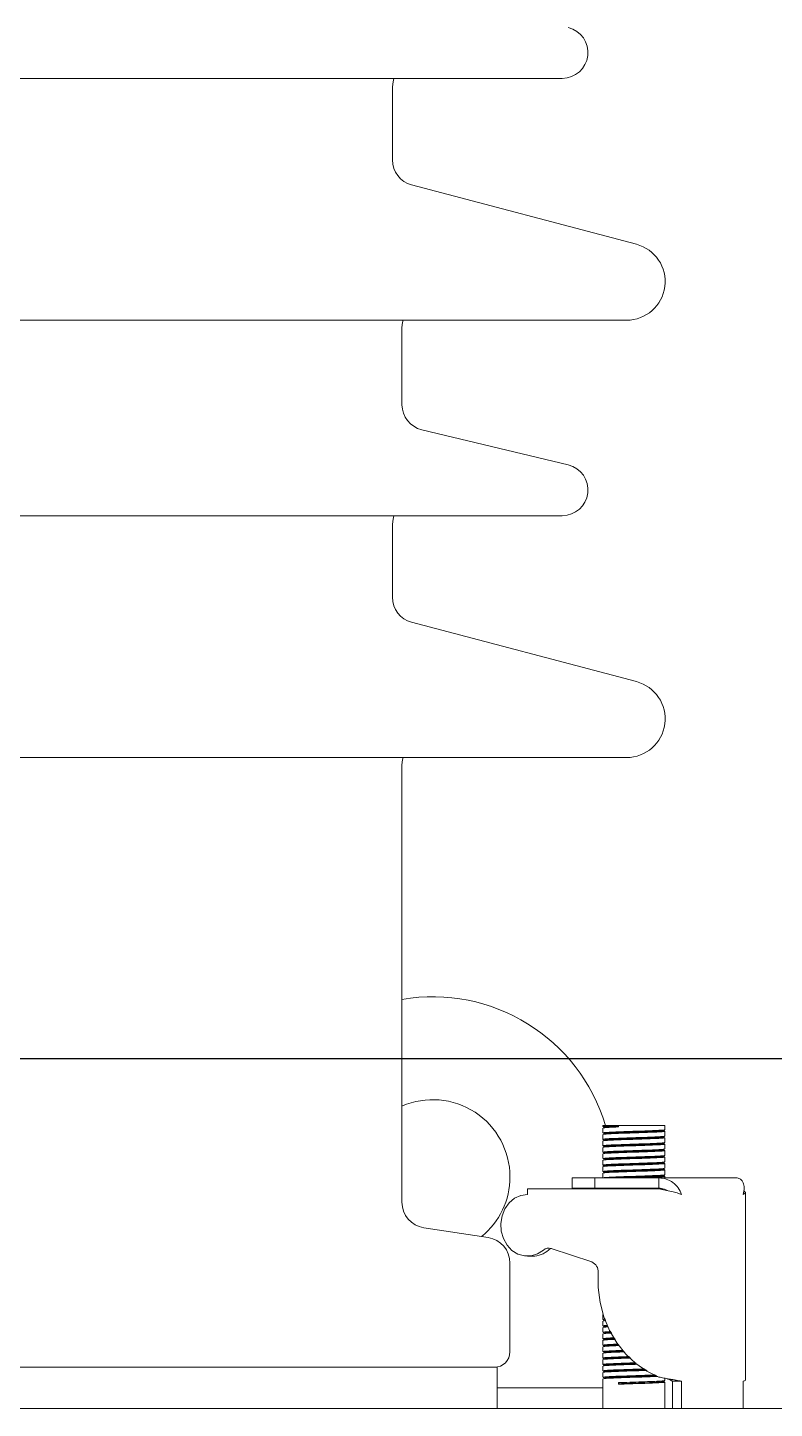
# Model space of a CAD drawing. Header units: millimetres. Extents: x 30710 to 48779, y -19256 to -8564.
# Drawn here: x 37071.4 to 37216.6, y -10654.2 to -10385.8 of the extents above; entities that cross this region are included whole.
import ezdxf

# ---------------------------------------------------------------- set-up
doc = ezdxf.new("R2010")
doc.units = ezdxf.units.MM
doc.header["$LTSCALE"] = 10
doc.layers.get('Defpoints').update_dxf_attribs({"lineweight": 25})
doc.layers.add('粗实线', color=4, linetype='Continuous', lineweight=18)

msp = doc.modelspace()

# ---------------------------------------------------------------- linework, layer by layer
at = {"layer": 'Defpoints'}
msp.add_line((30710.22, -10586.157), (45830.22, -10586.157), dxfattribs=at)
at = {"layer": '粗实线'}
for p, q in [((36965.052, -10395.658), (37175.387, -10395.658)), ((37142.387, -10411.52), (37142.387, -10397.316)), ((37189.804, -10427.908), (37146.109, -10416.354)), ((36952.552, -10442.658), (37187.887, -10442.658)), ((37144.229, -10459.09), (37144.229, -10444.09)), ((37176.555, -10470.797), (37148.061, -10463.952)), ((36965.052, -10480.658), (37175.387, -10480.658)), ((37142.387, -10496.52), (37142.387, -10482.316)), ((37189.804, -10512.908), (37146.109, -10501.354)), ((36952.552, -10527.658), (37187.887, -10527.658)), ((37144.22, -10614.099), (37144.229, -10529.09)), ((37183.298, -10599.159), (37183.298, -10599.367)), ((37183.298, -10599.159), (37186.298, -10599.159)), ((37183.298, -10599.676), (37183.298, -10600.617)), ((37186.298, -10599.159), (37186.298, -10599.467)), ((37186.298, -10599.159), (37195.298, -10599.159)), ((37195.298, -10599.992), (37195.298, -10599.159)), ((37183.298, -10600.926), (37183.298, -10601.867)), ((37183.298, -10602.176), (37183.298, -10603.117)), ((37195.298, -10601.242), (37195.298, -10600.301)), ((37195.298, -10602.492), (37195.298, -10601.551)), ((37195.298, -10603.742), (37195.298, -10602.801)), ((37183.298, -10603.426), (37183.298, -10604.367)), ((37183.298, -10604.676), (37183.298, -10605.617)), ((37195.298, -10604.992), (37195.298, -10604.051)), ((37195.298, -10606.242), (37195.298, -10605.301)), ((37183.298, -10605.926), (37183.298, -10606.867)), ((37183.298, -10607.176), (37183.298, -10608.117)), ((37195.298, -10607.492), (37195.298, -10606.551)), ((37195.298, -10608.742), (37195.298, -10607.801)), ((37177.298, -10609.371), (37177.298, -10611.371)), ((37181.698, -10609.371), (37177.298, -10609.371)), ((37181.698, -10609.371), (37181.698, -10611.371)), ((37194.192, -10609.371), (37181.698, -10609.371)), ((37183.298, -10608.426), (37183.298, -10609.367)), ((37194.192, -10609.371), (37209.392, -10609.371)), ((37194.192, -10609.371), (37194.192, -10611.371)), ((37195.298, -10609.371), (37195.298, -10609.051)), ((37168.622, -10611.471), (37168.622, -10612.571)), ((37194.192, -10611.471), (37168.622, -10611.471)), ((37181.698, -10611.371), (37177.298, -10611.371)), ((37194.192, -10611.371), (37181.698, -10611.371)), ((37183.298, -10611.371), (37183.298, -10611.471)), ((37194.868, -10611.471), (37194.192, -10611.471)), ((37210.992, -10648.661), (37210.992, -10612.204)), ((37160.98, -10620.968), (37148.459, -10619.042)), ((37173.247, -10623.063), (37181.104, -10625.696)), ((37165.22, -10643.159), (37165.22, -10625.91)), ((37168.622, -10624.571), (37169.622, -10624.571)), ((37183.298, -10635.926), (37183.298, -10636.867)), ((37183.298, -10637.176), (37183.298, -10638.117)), ((37183.424, -10635.913), (37183.4, -10635.926)), ((37183.298, -10638.426), (37183.298, -10639.367)), ((37183.298, -10639.676), (37183.298, -10640.617)), ((37183.298, -10640.926), (37183.298, -10641.867)), ((37183.298, -10642.176), (37183.298, -10643.117)), ((37183.298, -10643.426), (37183.298, -10644.367)), ((37183.298, -10644.676), (37183.298, -10645.617)), ((37162.72, -10646.159), (36977.72, -10646.159)), ((37162.72, -10654.159), (37162.72, -10646.159)), ((37183.298, -10645.926), (37183.298, -10646.867)), ((37183.298, -10647.176), (37183.298, -10648.117)), ((37183.298, -10648.426), (37183.298, -10654.159)), ((37195.298, -10648.742), (37195.298, -10648.295)), ((37162.72, -10650.159), (37183.298, -10650.159)), ((37186.298, -10649.159), (37186.394, -10649.269)), ((37186.298, -10649.467), (37186.298, -10649.159)), ((37186.394, -10649.357), (37186.298, -10649.467)), ((37186.394, -10649.269), (37186.394, -10649.357)), ((37195.298, -10654.159), (37195.298, -10649.051)), ((37198.563, -10648.88), (37196.831, -10648.88)), ((37196.831, -10654.159), (37196.831, -10648.88)), ((37198.563, -10654.159), (37198.563, -10648.88)), ((37210.563, -10654.159), (37210.563, -10648.88)), ((35465.22, -10654.159), (37475.22, -10654.159))]:
    msp.add_line(p, q, dxfattribs=at)
for points in [[(37142.387, -10397.316), (37142.483, -10396.34), (37142.67, -10395.658)], [(37144.229, -10444.09), (37144.325, -10443.115), (37144.438, -10442.658)], [(37142.387, -10482.316), (37142.483, -10481.34), (37142.67, -10480.658)], [(37144.229, -10529.09), (37144.325, -10528.114), (37144.438, -10527.658)], [(37168.622, -10612.571), (37167.326, -10612.761), (37166.112, -10613.318), (37165.056, -10614.207), (37164.226, -10615.373), (37163.674, -10616.741), (37163.435, -10618.224), (37163.524, -10619.73), (37163.936, -10621.162), (37164.644, -10622.43), (37165.603, -10623.454), (37166.754, -10624.17), (37168.023, -10624.531), (37169.33, -10624.515), (37170.592, -10624.123), (37171.729, -10623.381)], [(37182.349, -10627.749), (37182.366, -10630.676), (37182.752, -10633.567), (37183.5, -10636.363), (37184.593, -10639.003), (37186.008, -10641.431), (37187.714, -10643.594), (37189.676, -10645.447), (37191.851, -10646.949), (37194.192, -10648.068)]]:
    msp.add_lwpolyline(points, dxfattribs=at)
for centre, radius, start, end in [((37175.387, -10390.658), 5, 270, 76.49205), ((37147.387, -10411.52), 5, 180, 255.18856), ((37187.887, -10435.158), 7.5, 270, 75.18856), ((37149.229, -10459.09), 5, 180, 256.49205), ((37175.387, -10475.658), 5, 270, 76.49205), ((37147.387, -10496.52), 5, 180, 255.18856), ((37187.887, -10520.158), 7.5, 270, 75.18856), ((37150.22, -10609.159), 35, 16.60155, 99.86381), ((37150.22, -10609.159), 15, 0, 113.56975), ((37150.22, -10609.159), 15, 309.25993, 0), ((37149.22, -10614.1), 5, 179.99382, 261.25384), ((37160.22, -10625.91), 5, 0, 81.25384), ((37169.589, -10619.836), 4.735, 270.39909, 311.53299), ((37172.763, -10624.537), 1.552, 71.82487, 131.80212), ((37173.81, -10624.622), 1.646, 109.34115, 131.04778), ((37180.359, -10627.552), 2, 354.32949, 68.13773), ((37162.22, -10643.159), 3, 270, 0)]:
    msp.add_arc(centre, radius, start, end, dxfattribs=at)
for points, knots in [([(37183.308, -10599.378), (37183.34, -10599.397), (37183.404, -10599.433), (37183.468, -10599.47), (37183.5, -10599.489)], [0, 0, 0, 0, 0.1104904, 0.22097607, 0.22097607, 0.22097607, 0.22097607]), ([(37186.298, -10599.159), (37185.67, -10599.185), (37184.414, -10599.237), (37183.401, -10599.306), (37183.401, -10599.35), (37183.4, -10599.367)], [0, 0, 0, 0, 1.0955332, 2.1910664, 2.9224693, 2.9224693, 2.9224693, 2.9224693]), ([(37186.298, -10599.467), (37185.67, -10599.493), (37184.414, -10599.545), (37183.401, -10599.615), (37183.401, -10599.658), (37183.4, -10599.676)], [0, 0, 0, 0, 1.0955332, 2.1910664, 2.9224693, 2.9224693, 2.9224693, 2.9224693]), ([(37195.196, -10599.992), (37195.224, -10600.001), (37195.337, -10600.035), (37194.589, -10600.096), (37193.057, -10600.174), (37190.888, -10600.252), (37188.497, -10600.33), (37186.214, -10600.409), (37184.436, -10600.487), (37183.398, -10600.556), (37183.4, -10600.6), (37183.4, -10600.617)], [0, 0, 0, 0, 0.4961196, 1.9887594, 3.4813992, 4.9740389, 6.4666787, 7.9593185, 9.4519583, 10.944598, 11.9411182, 11.9411182, 11.9411182, 11.9411182]), ([(37186.394, -10599.269), (37185.785, -10599.295), (37184.569, -10599.347), (37183.589, -10599.416), (37183.588, -10599.46), (37183.588, -10599.477)], [0, 0, 0, 0, 1.0611643, 2.1223287, 2.8307532, 2.8307532, 2.8307532, 2.8307532]), ([(37186.394, -10599.357), (37185.785, -10599.383), (37184.569, -10599.435), (37183.589, -10599.505), (37183.588, -10599.548), (37183.588, -10599.565)], [0, 0, 0, 0, 1.0615998, 2.1231996, 2.8304927, 2.8304927, 2.8304927, 2.8304927]), ([(37195.008, -10600.102), (37195.035, -10600.111), (37195.145, -10600.146), (37194.421, -10600.206), (37192.937, -10600.284), (37190.837, -10600.363), (37188.522, -10600.441), (37186.312, -10600.519), (37184.591, -10600.597), (37183.586, -10600.666), (37183.587, -10600.71), (37183.588, -10600.727)], [0, 0, 0, 0, 0.478611, 1.9242659, 3.3699207, 4.8155755, 6.2612303, 7.7068851, 9.1525399, 10.5981948, 11.5633019, 11.5633019, 11.5633019, 11.5633019]), ([(37195.008, -10600.19), (37195.035, -10600.199), (37195.145, -10600.234), (37194.421, -10600.294), (37192.937, -10600.373), (37190.837, -10600.451), (37188.522, -10600.529), (37186.312, -10600.607), (37184.591, -10600.685), (37183.586, -10600.755), (37183.587, -10600.798), (37183.588, -10600.815)], [0, 0, 0, 0, 0.4805465, 1.9261981, 3.3718497, 4.8175012, 6.2631528, 7.7088044, 9.1544559, 10.6001075, 11.5632759, 11.5632759, 11.5632759, 11.5632759]), ([(37195.096, -10600.114), (37195.128, -10600.095), (37195.192, -10600.058), (37195.256, -10600.022), (37195.288, -10600.003)], [0, 0, 0, 0, 0.11048568, 0.22097607, 0.22097607, 0.22097607, 0.22097607]), ([(37195.288, -10600.288), (37195.256, -10600.27), (37195.192, -10600.233), (37195.129, -10600.196), (37195.097, -10600.178)], [0, 0, 0, 0, 0.1104787, 0.22095284, 0.22095284, 0.22095284, 0.22095284]), ([(37183.308, -10600.628), (37183.34, -10600.647), (37183.404, -10600.683), (37183.468, -10600.72), (37183.5, -10600.739)], [0, 0, 0, 0, 0.1104904, 0.22097607, 0.22097607, 0.22097607, 0.22097607]), ([(37183.308, -10601.878), (37183.34, -10601.897), (37183.404, -10601.933), (37183.468, -10601.97), (37183.5, -10601.989)], [0, 0, 0, 0, 0.1104904, 0.22097607, 0.22097607, 0.22097607, 0.22097607]), ([(37195.196, -10600.301), (37195.224, -10600.309), (37195.337, -10600.344), (37194.589, -10600.405), (37193.057, -10600.483), (37190.888, -10600.561), (37188.497, -10600.639), (37186.214, -10600.717), (37184.436, -10600.795), (37183.398, -10600.865), (37183.4, -10600.908), (37183.4, -10600.926)], [0, 0, 0, 0, 0.4961196, 1.9887594, 3.4813992, 4.9740389, 6.4666787, 7.9593185, 9.4519583, 10.944598, 11.9411182, 11.9411182, 11.9411182, 11.9411182]), ([(37195.196, -10601.242), (37195.224, -10601.251), (37195.337, -10601.285), (37194.589, -10601.346), (37193.057, -10601.424), (37190.888, -10601.502), (37188.497, -10601.58), (37186.214, -10601.659), (37184.436, -10601.737), (37183.398, -10601.806), (37183.4, -10601.85), (37183.4, -10601.867)], [0, 0, 0, 0, 0.4961196, 1.9887594, 3.4813992, 4.9740389, 6.4666787, 7.9593185, 9.4519583, 10.944598, 11.9411182, 11.9411182, 11.9411182, 11.9411182]), ([(37195.196, -10601.551), (37195.224, -10601.559), (37195.337, -10601.594), (37194.589, -10601.655), (37193.057, -10601.733), (37190.888, -10601.811), (37188.497, -10601.889), (37186.214, -10601.967), (37184.436, -10602.045), (37183.398, -10602.115), (37183.4, -10602.158), (37183.4, -10602.176)], [0, 0, 0, 0, 0.4961196, 1.9887594, 3.4813992, 4.9740389, 6.4666787, 7.9593185, 9.4519583, 10.944598, 11.9411182, 11.9411182, 11.9411182, 11.9411182]), ([(37195.196, -10602.492), (37195.224, -10602.501), (37195.337, -10602.535), (37194.589, -10602.596), (37193.057, -10602.674), (37190.888, -10602.752), (37188.497, -10602.83), (37186.214, -10602.909), (37184.436, -10602.987), (37183.398, -10603.056), (37183.4, -10603.1), (37183.4, -10603.117)], [0, 0, 0, 0, 0.4961196, 1.9887594, 3.4813992, 4.9740389, 6.4666787, 7.9593185, 9.4519583, 10.944598, 11.9411182, 11.9411182, 11.9411182, 11.9411182]), ([(37195.196, -10602.801), (37195.224, -10602.809), (37195.337, -10602.844), (37194.589, -10602.905), (37193.057, -10602.983), (37190.888, -10603.061), (37188.497, -10603.139), (37186.214, -10603.217), (37184.436, -10603.295), (37183.398, -10603.365), (37183.4, -10603.408), (37183.4, -10603.426)], [0, 0, 0, 0, 0.4961196, 1.9887594, 3.4813992, 4.9740389, 6.4666787, 7.9593185, 9.4519583, 10.944598, 11.9411182, 11.9411182, 11.9411182, 11.9411182]), ([(37195.008, -10601.352), (37195.035, -10601.361), (37195.145, -10601.396), (37194.421, -10601.456), (37192.937, -10601.534), (37190.837, -10601.613), (37188.522, -10601.691), (37186.312, -10601.769), (37184.591, -10601.847), (37183.586, -10601.916), (37183.587, -10601.96), (37183.588, -10601.977)], [0, 0, 0, 0, 0.478611, 1.9242659, 3.3699207, 4.8155755, 6.2612303, 7.7068851, 9.1525399, 10.5981948, 11.5633019, 11.5633019, 11.5633019, 11.5633019]), ([(37195.008, -10601.44), (37195.035, -10601.449), (37195.145, -10601.484), (37194.421, -10601.544), (37192.937, -10601.623), (37190.837, -10601.701), (37188.522, -10601.779), (37186.312, -10601.857), (37184.591, -10601.935), (37183.586, -10602.005), (37183.587, -10602.048), (37183.588, -10602.065)], [0, 0, 0, 0, 0.4805465, 1.9261981, 3.3718497, 4.8175012, 6.2631528, 7.7088044, 9.1544559, 10.6001075, 11.5632759, 11.5632759, 11.5632759, 11.5632759]), ([(37195.008, -10602.602), (37195.035, -10602.611), (37195.145, -10602.646), (37194.421, -10602.706), (37192.937, -10602.784), (37190.837, -10602.863), (37188.522, -10602.941), (37186.312, -10603.019), (37184.591, -10603.097), (37183.586, -10603.166), (37183.587, -10603.21), (37183.588, -10603.227)], [0, 0, 0, 0, 0.478611, 1.9242659, 3.3699207, 4.8155755, 6.2612303, 7.7068851, 9.1525399, 10.5981948, 11.5633019, 11.5633019, 11.5633019, 11.5633019]), ([(37195.008, -10602.69), (37195.035, -10602.699), (37195.145, -10602.734), (37194.421, -10602.794), (37192.937, -10602.873), (37190.837, -10602.951), (37188.522, -10603.029), (37186.312, -10603.107), (37184.591, -10603.185), (37183.586, -10603.255), (37183.587, -10603.298), (37183.588, -10603.315)], [0, 0, 0, 0, 0.4805465, 1.9261981, 3.3718497, 4.8175012, 6.2631528, 7.7088044, 9.1544559, 10.6001075, 11.5632759, 11.5632759, 11.5632759, 11.5632759]), ([(37195.096, -10601.364), (37195.128, -10601.345), (37195.192, -10601.308), (37195.256, -10601.272), (37195.288, -10601.253)], [0, 0, 0, 0, 0.11048568, 0.22097607, 0.22097607, 0.22097607, 0.22097607]), ([(37195.096, -10602.614), (37195.128, -10602.595), (37195.192, -10602.558), (37195.256, -10602.522), (37195.288, -10602.503)], [0, 0, 0, 0, 0.11048568, 0.22097607, 0.22097607, 0.22097607, 0.22097607]), ([(37195.288, -10601.538), (37195.256, -10601.52), (37195.192, -10601.483), (37195.129, -10601.446), (37195.097, -10601.428)], [0, 0, 0, 0, 0.1104787, 0.22095284, 0.22095284, 0.22095284, 0.22095284]), ([(37195.288, -10602.788), (37195.256, -10602.77), (37195.192, -10602.733), (37195.129, -10602.696), (37195.097, -10602.678)], [0, 0, 0, 0, 0.1104787, 0.22095284, 0.22095284, 0.22095284, 0.22095284]), ([(37183.308, -10603.128), (37183.34, -10603.147), (37183.404, -10603.183), (37183.468, -10603.22), (37183.5, -10603.239)], [0, 0, 0, 0, 0.1104904, 0.22097607, 0.22097607, 0.22097607, 0.22097607]), ([(37183.308, -10604.378), (37183.34, -10604.397), (37183.404, -10604.433), (37183.468, -10604.47), (37183.5, -10604.489)], [0, 0, 0, 0, 0.1104904, 0.22097607, 0.22097607, 0.22097607, 0.22097607]), ([(37183.308, -10605.628), (37183.34, -10605.647), (37183.404, -10605.683), (37183.468, -10605.72), (37183.5, -10605.739)], [0, 0, 0, 0, 0.1104904, 0.22097607, 0.22097607, 0.22097607, 0.22097607]), ([(37195.196, -10603.742), (37195.224, -10603.751), (37195.337, -10603.785), (37194.589, -10603.846), (37193.057, -10603.924), (37190.888, -10604.002), (37188.497, -10604.08), (37186.214, -10604.159), (37184.436, -10604.237), (37183.398, -10604.306), (37183.4, -10604.35), (37183.4, -10604.367)], [0, 0, 0, 0, 0.4961196, 1.9887594, 3.4813992, 4.9740389, 6.4666787, 7.9593185, 9.4519583, 10.944598, 11.9411182, 11.9411182, 11.9411182, 11.9411182]), ([(37195.196, -10604.051), (37195.224, -10604.059), (37195.337, -10604.094), (37194.589, -10604.155), (37193.057, -10604.233), (37190.888, -10604.311), (37188.497, -10604.389), (37186.214, -10604.467), (37184.436, -10604.545), (37183.398, -10604.615), (37183.4, -10604.658), (37183.4, -10604.676)], [0, 0, 0, 0, 0.4961196, 1.9887594, 3.4813992, 4.9740389, 6.4666787, 7.9593185, 9.4519583, 10.944598, 11.9411182, 11.9411182, 11.9411182, 11.9411182]), ([(37195.196, -10604.992), (37195.224, -10605.001), (37195.337, -10605.035), (37194.589, -10605.096), (37193.057, -10605.174), (37190.888, -10605.252), (37188.497, -10605.33), (37186.214, -10605.409), (37184.436, -10605.487), (37183.398, -10605.556), (37183.4, -10605.6), (37183.4, -10605.617)], [0, 0, 0, 0, 0.4961196, 1.9887594, 3.4813992, 4.9740389, 6.4666787, 7.9593185, 9.4519583, 10.944598, 11.9411182, 11.9411182, 11.9411182, 11.9411182]), ([(37195.196, -10605.301), (37195.224, -10605.309), (37195.337, -10605.344), (37194.589, -10605.405), (37193.057, -10605.483), (37190.888, -10605.561), (37188.497, -10605.639), (37186.214, -10605.717), (37184.436, -10605.795), (37183.398, -10605.865), (37183.4, -10605.908), (37183.4, -10605.926)], [0, 0, 0, 0, 0.4961196, 1.9887594, 3.4813992, 4.9740389, 6.4666787, 7.9593185, 9.4519583, 10.944598, 11.9411182, 11.9411182, 11.9411182, 11.9411182]), ([(37195.008, -10603.852), (37195.035, -10603.861), (37195.145, -10603.896), (37194.421, -10603.956), (37192.937, -10604.034), (37190.837, -10604.113), (37188.522, -10604.191), (37186.312, -10604.269), (37184.591, -10604.347), (37183.586, -10604.416), (37183.587, -10604.46), (37183.588, -10604.477)], [0, 0, 0, 0, 0.478611, 1.9242659, 3.3699207, 4.8155755, 6.2612303, 7.7068851, 9.1525399, 10.5981948, 11.5633019, 11.5633019, 11.5633019, 11.5633019]), ([(37195.008, -10603.94), (37195.035, -10603.949), (37195.145, -10603.984), (37194.421, -10604.044), (37192.937, -10604.123), (37190.837, -10604.201), (37188.522, -10604.279), (37186.312, -10604.357), (37184.591, -10604.435), (37183.586, -10604.505), (37183.587, -10604.548), (37183.588, -10604.565)], [0, 0, 0, 0, 0.4805465, 1.9261981, 3.3718497, 4.8175012, 6.2631528, 7.7088044, 9.1544559, 10.6001075, 11.5632759, 11.5632759, 11.5632759, 11.5632759]), ([(37195.008, -10605.102), (37195.035, -10605.111), (37195.145, -10605.146), (37194.421, -10605.206), (37192.937, -10605.284), (37190.837, -10605.363), (37188.522, -10605.441), (37186.312, -10605.519), (37184.591, -10605.597), (37183.586, -10605.666), (37183.587, -10605.71), (37183.588, -10605.727)], [0, 0, 0, 0, 0.478611, 1.9242659, 3.3699207, 4.8155755, 6.2612303, 7.7068851, 9.1525399, 10.5981948, 11.5633019, 11.5633019, 11.5633019, 11.5633019]), ([(37195.008, -10605.19), (37195.035, -10605.199), (37195.145, -10605.234), (37194.421, -10605.294), (37192.937, -10605.373), (37190.837, -10605.451), (37188.522, -10605.529), (37186.312, -10605.607), (37184.591, -10605.685), (37183.586, -10605.755), (37183.587, -10605.798), (37183.588, -10605.815)], [0, 0, 0, 0, 0.4805465, 1.9261981, 3.3718497, 4.8175012, 6.2631528, 7.7088044, 9.1544559, 10.6001075, 11.5632759, 11.5632759, 11.5632759, 11.5632759]), ([(37195.096, -10603.864), (37195.128, -10603.845), (37195.192, -10603.808), (37195.256, -10603.772), (37195.288, -10603.753)], [0, 0, 0, 0, 0.11048568, 0.22097607, 0.22097607, 0.22097607, 0.22097607]), ([(37195.096, -10605.114), (37195.128, -10605.095), (37195.192, -10605.058), (37195.256, -10605.022), (37195.288, -10605.003)], [0, 0, 0, 0, 0.11048568, 0.22097607, 0.22097607, 0.22097607, 0.22097607]), ([(37195.288, -10604.038), (37195.256, -10604.02), (37195.192, -10603.983), (37195.129, -10603.946), (37195.097, -10603.928)], [0, 0, 0, 0, 0.1104787, 0.22095284, 0.22095284, 0.22095284, 0.22095284]), ([(37195.288, -10605.288), (37195.256, -10605.27), (37195.192, -10605.233), (37195.129, -10605.196), (37195.097, -10605.178)], [0, 0, 0, 0, 0.1104787, 0.22095284, 0.22095284, 0.22095284, 0.22095284]), ([(37183.308, -10606.878), (37183.34, -10606.897), (37183.404, -10606.933), (37183.468, -10606.97), (37183.5, -10606.989)], [0, 0, 0, 0, 0.1104904, 0.22097607, 0.22097607, 0.22097607, 0.22097607]), ([(37183.308, -10608.128), (37183.34, -10608.147), (37183.404, -10608.183), (37183.468, -10608.22), (37183.5, -10608.239)], [0, 0, 0, 0, 0.1104904, 0.22097607, 0.22097607, 0.22097607, 0.22097607]), ([(37195.196, -10606.242), (37195.224, -10606.251), (37195.337, -10606.285), (37194.589, -10606.346), (37193.057, -10606.424), (37190.888, -10606.502), (37188.497, -10606.58), (37186.214, -10606.659), (37184.436, -10606.737), (37183.398, -10606.806), (37183.4, -10606.85), (37183.4, -10606.867)], [0, 0, 0, 0, 0.4961196, 1.9887594, 3.4813992, 4.9740389, 6.4666787, 7.9593185, 9.4519583, 10.944598, 11.9411182, 11.9411182, 11.9411182, 11.9411182]), ([(37195.196, -10606.551), (37195.224, -10606.559), (37195.337, -10606.594), (37194.589, -10606.655), (37193.057, -10606.733), (37190.888, -10606.811), (37188.497, -10606.889), (37186.214, -10606.967), (37184.436, -10607.045), (37183.398, -10607.115), (37183.4, -10607.158), (37183.4, -10607.176)], [0, 0, 0, 0, 0.4961196, 1.9887594, 3.4813992, 4.9740389, 6.4666787, 7.9593185, 9.4519583, 10.944598, 11.9411182, 11.9411182, 11.9411182, 11.9411182]), ([(37195.196, -10607.492), (37195.224, -10607.501), (37195.337, -10607.535), (37194.589, -10607.596), (37193.057, -10607.674), (37190.888, -10607.752), (37188.497, -10607.83), (37186.214, -10607.909), (37184.436, -10607.987), (37183.398, -10608.056), (37183.4, -10608.1), (37183.4, -10608.117)], [0, 0, 0, 0, 0.4961196, 1.9887594, 3.4813992, 4.9740389, 6.4666787, 7.9593185, 9.4519583, 10.944598, 11.9411182, 11.9411182, 11.9411182, 11.9411182]), ([(37195.196, -10607.801), (37195.224, -10607.809), (37195.337, -10607.844), (37194.589, -10607.905), (37193.057, -10607.983), (37190.888, -10608.061), (37188.497, -10608.139), (37186.214, -10608.217), (37184.436, -10608.295), (37183.398, -10608.365), (37183.4, -10608.408), (37183.4, -10608.426)], [0, 0, 0, 0, 0.4961196, 1.9887594, 3.4813992, 4.9740389, 6.4666787, 7.9593185, 9.4519583, 10.944598, 11.9411182, 11.9411182, 11.9411182, 11.9411182]), ([(37195.008, -10606.352), (37195.035, -10606.361), (37195.145, -10606.396), (37194.421, -10606.456), (37192.937, -10606.534), (37190.837, -10606.613), (37188.522, -10606.691), (37186.312, -10606.769), (37184.591, -10606.847), (37183.586, -10606.916), (37183.587, -10606.96), (37183.588, -10606.977)], [0, 0, 0, 0, 0.478611, 1.9242659, 3.3699207, 4.8155755, 6.2612303, 7.7068851, 9.1525399, 10.5981948, 11.5633019, 11.5633019, 11.5633019, 11.5633019]), ([(37195.008, -10606.44), (37195.035, -10606.449), (37195.145, -10606.484), (37194.421, -10606.544), (37192.937, -10606.623), (37190.837, -10606.701), (37188.522, -10606.779), (37186.312, -10606.857), (37184.591, -10606.935), (37183.586, -10607.005), (37183.587, -10607.048), (37183.588, -10607.065)], [0, 0, 0, 0, 0.4805465, 1.9261981, 3.3718497, 4.8175012, 6.2631528, 7.7088044, 9.1544559, 10.6001075, 11.5632759, 11.5632759, 11.5632759, 11.5632759]), ([(37195.008, -10607.602), (37195.035, -10607.611), (37195.145, -10607.646), (37194.421, -10607.706), (37192.937, -10607.784), (37190.837, -10607.863), (37188.522, -10607.941), (37186.312, -10608.019), (37184.591, -10608.097), (37183.586, -10608.166), (37183.587, -10608.21), (37183.588, -10608.227)], [0, 0, 0, 0, 0.478611, 1.9242659, 3.3699207, 4.8155755, 6.2612303, 7.7068851, 9.1525399, 10.5981948, 11.5633019, 11.5633019, 11.5633019, 11.5633019]), ([(37195.008, -10607.69), (37195.035, -10607.699), (37195.145, -10607.734), (37194.421, -10607.794), (37192.937, -10607.873), (37190.837, -10607.951), (37188.522, -10608.029), (37186.312, -10608.107), (37184.591, -10608.185), (37183.586, -10608.255), (37183.587, -10608.298), (37183.588, -10608.315)], [0, 0, 0, 0, 0.4805465, 1.9261981, 3.3718497, 4.8175012, 6.2631528, 7.7088044, 9.1544559, 10.6001075, 11.5632759, 11.5632759, 11.5632759, 11.5632759]), ([(37195.096, -10606.364), (37195.128, -10606.345), (37195.192, -10606.308), (37195.256, -10606.272), (37195.288, -10606.253)], [0, 0, 0, 0, 0.11048568, 0.22097607, 0.22097607, 0.22097607, 0.22097607]), ([(37195.096, -10607.614), (37195.128, -10607.595), (37195.192, -10607.558), (37195.256, -10607.522), (37195.288, -10607.503)], [0, 0, 0, 0, 0.11048568, 0.22097607, 0.22097607, 0.22097607, 0.22097607]), ([(37195.288, -10606.538), (37195.256, -10606.52), (37195.192, -10606.483), (37195.129, -10606.446), (37195.097, -10606.428)], [0, 0, 0, 0, 0.1104787, 0.22095284, 0.22095284, 0.22095284, 0.22095284]), ([(37195.288, -10607.788), (37195.256, -10607.77), (37195.192, -10607.733), (37195.129, -10607.696), (37195.097, -10607.678)], [0, 0, 0, 0, 0.1104787, 0.22095284, 0.22095284, 0.22095284, 0.22095284]), ([(37195.196, -10608.742), (37195.224, -10608.751), (37195.337, -10608.785), (37194.589, -10608.846), (37193.057, -10608.924), (37190.888, -10609.002), (37188.497, -10609.08), (37186.214, -10609.159), (37184.436, -10609.237), (37183.398, -10609.306), (37183.4, -10609.35), (37183.4, -10609.367)], [0, 0, 0, 0, 0.4961196, 1.9887594, 3.4813992, 4.9740389, 6.4666787, 7.9593185, 9.4519583, 10.944598, 11.9411182, 11.9411182, 11.9411182, 11.9411182]), ([(37195.008, -10608.852), (37195.035, -10608.861), (37195.144, -10608.896), (37194.421, -10608.956), (37192.936, -10609.034), (37190.84, -10609.113), (37188.511, -10609.191), (37186.353, -10609.269), (37184.879, -10609.329), (37184.476, -10609.363), (37184.381, -10609.371)], [0, 0, 0, 0, 0.5359496, 2.154797, 3.7736443, 5.3924916, 7.0113389, 8.6301862, 10.2490335, 10.747534, 10.747534, 10.747534, 10.747534]), ([(37195.008, -10608.94), (37195.035, -10608.949), (37195.145, -10608.984), (37194.42, -10609.044), (37192.939, -10609.123), (37190.829, -10609.201), (37188.552, -10609.279), (37186.844, -10609.336), (37186.188, -10609.366), (37186.088, -10609.371)], [0, 0, 0, 0, 0.5450809, 2.1848744, 3.8246679, 5.4644614, 7.1042549, 8.7440483, 9.0376477, 9.0376477, 9.0376477, 9.0376477]), ([(37195.196, -10609.051), (37195.224, -10609.059), (37195.337, -10609.094), (37194.589, -10609.155), (37193.057, -10609.233), (37191.056, -10609.305), (37189.662, -10609.351), (37189.057, -10609.371)], [0, 0, 0, 0, 0.5072354, 2.0333185, 3.5594015, 5.0854846, 6.2574179, 6.2574179, 6.2574179, 6.2574179]), ([(37198.563, -10612.571), (37198.384, -10612.144), (37198.026, -10611.289), (37196.953, -10610.218), (37195.633, -10609.503), (37194.659, -10609.414), (37194.192, -10609.371)], [0, 0, 0, 0, 1.4717143, 2.9445127, 4.4173175, 5.7781302, 5.7781302, 5.7781302, 5.7781302]), ([(37195.096, -10608.864), (37195.128, -10608.845), (37195.192, -10608.808), (37195.256, -10608.772), (37195.288, -10608.753)], [0, 0, 0, 0, 0.11048568, 0.22097607, 0.22097607, 0.22097607, 0.22097607]), ([(37195.288, -10609.038), (37195.256, -10609.02), (37195.192, -10608.983), (37195.129, -10608.946), (37195.097, -10608.928)], [0, 0, 0, 0, 0.1104787, 0.22095284, 0.22095284, 0.22095284, 0.22095284]), ([(37194.002, -10611.371), (37193.685, -10611.389), (37193.089, -10611.422), (37192.138, -10611.455), (37191.693, -10611.471)], [0, 0, 0, 0, 1.2295062, 2.3111241, 2.3111241, 2.3111241, 2.3111241]), ([(37194.35, -10611.454), (37194.344, -10611.455), (37194.295, -10611.46), (37194.162, -10611.466), (37194.048, -10611.471)], [0, 0, 0, 0, 0.04076028, 0.30268663, 0.30268663, 0.30268663, 0.30268663]), ([(37195.835, -10611.796), (37195.457, -10611.628), (37194.939, -10611.396), (37194.352, -10611.376), (37194.192, -10611.371)], [0, 0, 0, 0, 1.2453147, 1.7112853, 1.7112853, 1.7112853, 1.7112853]), ([(37195.576, -10611.709), (37195.596, -10611.722), (37195.655, -10611.758), (37195.718, -10611.795), (37195.761, -10611.82)], [0, 0, 0, 0, 0.07129812, 0.21475304, 0.21475304, 0.21475304, 0.21475304]), ([(37210.563, -10612.571), (37210.702, -10612.498), (37210.994, -10612.344), (37211.042, -10612.119), (37210.787, -10611.967), (37210.668, -10611.895)], [0, 0, 0, 0, 0.3426156, 0.720705, 1.0566209, 1.0566209, 1.0566209, 1.0566209]), ([(37183.308, -10636.878), (37183.34, -10636.897), (37183.404, -10636.933), (37183.468, -10636.97), (37183.5, -10636.989)], [0, 0, 0, 0, 0.1104904, 0.22097607, 0.22097607, 0.22097607, 0.22097607]), ([(37183.772, -10636.794), (37183.671, -10636.801), (37183.313, -10636.825), (37183.364, -10636.85), (37183.4, -10636.867)], [0, 0, 0, 0, 0.1240193, 0.44203053, 0.44203053, 0.44203053, 0.44203053]), ([(37183.862, -10637.096), (37183.725, -10637.105), (37183.323, -10637.132), (37183.37, -10637.158), (37183.4, -10637.176)], [0, 0, 0, 0, 0.17807926, 0.52068632, 0.52068632, 0.52068632, 0.52068632]), ([(37183.308, -10638.128), (37183.34, -10638.147), (37183.404, -10638.183), (37183.468, -10638.22), (37183.5, -10638.239)], [0, 0, 0, 0, 0.1104904, 0.22097607, 0.22097607, 0.22097607, 0.22097607]), ([(37183.308, -10639.378), (37183.34, -10639.397), (37183.404, -10639.433), (37183.468, -10639.47), (37183.5, -10639.489)], [0, 0, 0, 0, 0.1104904, 0.22097607, 0.22097607, 0.22097607, 0.22097607]), ([(37184.137, -10638.017), (37183.882, -10638.033), (37183.35, -10638.066), (37183.383, -10638.1), (37183.4, -10638.117)], [0, 0, 0, 0, 0.37076717, 0.77482961, 0.77482961, 0.77482961, 0.77482961]), ([(37184.31, -10638.312), (37183.979, -10638.333), (37183.365, -10638.371), (37183.389, -10638.408), (37183.4, -10638.426)], [0, 0, 0, 0, 0.50730089, 0.94147714, 0.94147714, 0.94147714, 0.94147714]), ([(37184.844, -10639.223), (37184.74, -10639.228), (37184.036, -10639.258), (37183.417, -10639.306), (37183.405, -10639.35), (37183.4, -10639.367)], [0, 0, 0, 0, 0.1384722, 0.934018, 1.4651425, 1.4651425, 1.4651425, 1.4651425]), ([(37185.021, -10639.524), (37184.855, -10639.531), (37184.083, -10639.564), (37183.414, -10639.615), (37183.404, -10639.658), (37183.4, -10639.676)], [0, 0, 0, 0, 0.2319713, 1.0775992, 1.6421596, 1.6421596, 1.6421596, 1.6421596]), ([(37185.559, -10640.441), (37185.201, -10640.456), (37184.224, -10640.498), (37183.407, -10640.556), (37183.402, -10640.6), (37183.4, -10640.617)], [0, 0, 0, 0, 0.5630394, 1.5337001, 2.1817352, 2.1817352, 2.1817352, 2.1817352]), ([(37184.206, -10638.135), (37184.001, -10638.148), (37183.531, -10638.179), (37183.567, -10638.21), (37183.588, -10638.227)], [0, 0, 0, 0, 0.2888843, 0.66147465, 0.66147465, 0.66147465, 0.66147465]), ([(37184.255, -10638.219), (37184.029, -10638.234), (37183.536, -10638.266), (37183.57, -10638.298), (37183.588, -10638.315)], [0, 0, 0, 0, 0.32530888, 0.70759006, 0.70759006, 0.70759006, 0.70759006]), ([(37184.911, -10639.337), (37184.836, -10639.34), (37184.183, -10639.37), (37183.606, -10639.416), (37183.593, -10639.46), (37183.588, -10639.477)], [0, 0, 0, 0, 0.0972338, 0.8450948, 1.3443606, 1.3443606, 1.3443606, 1.3443606]), ([(37184.961, -10639.423), (37184.869, -10639.427), (37184.197, -10639.457), (37183.605, -10639.505), (37183.593, -10639.548), (37183.588, -10639.565)], [0, 0, 0, 0, 0.1218942, 0.8857461, 1.3946641, 1.3946641, 1.3946641, 1.3946641]), ([(37183.308, -10640.628), (37183.34, -10640.647), (37183.404, -10640.683), (37183.468, -10640.72), (37183.5, -10640.739)], [0, 0, 0, 0, 0.1104904, 0.22097607, 0.22097607, 0.22097607, 0.22097607]), ([(37183.308, -10641.878), (37183.34, -10641.897), (37183.404, -10641.933), (37183.468, -10641.97), (37183.5, -10641.989)], [0, 0, 0, 0, 0.1104904, 0.22097607, 0.22097607, 0.22097607, 0.22097607]), ([(37183.308, -10643.128), (37183.34, -10643.147), (37183.404, -10643.183), (37183.468, -10643.22), (37183.5, -10643.239)], [0, 0, 0, 0, 0.1104904, 0.22097607, 0.22097607, 0.22097607, 0.22097607]), ([(37185.735, -10640.742), (37185.313, -10640.76), (37184.27, -10640.804), (37183.405, -10640.865), (37183.402, -10640.908), (37183.4, -10640.926)], [0, 0, 0, 0, 0.6834102, 1.6879567, 2.3586147, 2.3586147, 2.3586147, 2.3586147]), ([(37186.273, -10641.66), (37185.654, -10641.685), (37184.407, -10641.737), (37183.401, -10641.806), (37183.401, -10641.85), (37183.4, -10641.867)], [0, 0, 0, 0, 1.0767968, 2.1688201, 2.8978796, 2.8978796, 2.8978796, 2.8978796]), ([(37186.451, -10641.962), (37186.4, -10641.964), (37185.605, -10641.991), (37184.462, -10642.045), (37183.394, -10642.115), (37183.398, -10642.158), (37183.4, -10642.176)], [0, 0, 0, 0, 0.077454, 1.2017231, 2.3259921, 3.0765796, 3.0765796, 3.0765796, 3.0765796]), ([(37187.195, -10642.877), (37186.889, -10642.887), (37185.826, -10642.924), (37184.449, -10642.987), (37183.396, -10643.056), (37183.399, -10643.1), (37183.4, -10643.117)], [0, 0, 0, 0, 0.5029366, 1.7465663, 2.990196, 3.8204714, 3.8204714, 3.8204714, 3.8204714]), ([(37187.494, -10643.175), (37187.084, -10643.189), (37185.914, -10643.229), (37184.446, -10643.295), (37183.396, -10643.365), (37183.399, -10643.408), (37183.4, -10643.426)], [0, 0, 0, 0, 0.6933758, 1.9780894, 3.2628031, 4.120507, 4.120507, 4.120507, 4.120507]), ([(37185.625, -10640.554), (37185.297, -10640.568), (37184.372, -10640.609), (37183.595, -10640.666), (37183.59, -10640.71), (37183.588, -10640.727)], [0, 0, 0, 0, 0.5103443, 1.4399155, 2.0604895, 2.0604895, 2.0604895, 2.0604895]), ([(37185.675, -10640.64), (37185.329, -10640.655), (37184.385, -10640.696), (37183.595, -10640.755), (37183.59, -10640.798), (37183.588, -10640.815)], [0, 0, 0, 0, 0.5440139, 1.4842825, 2.1107385, 2.1107385, 2.1107385, 2.1107385]), ([(37186.339, -10641.771), (37185.751, -10641.796), (37184.555, -10641.848), (37183.589, -10641.916), (37183.588, -10641.96), (37183.588, -10641.977)], [0, 0, 0, 0, 1.0196164, 2.0729338, 2.7761197, 2.7761197, 2.7761197, 2.7761197]), ([(37186.389, -10641.857), (37185.783, -10641.883), (37184.568, -10641.935), (37183.589, -10642.005), (37183.588, -10642.048), (37183.588, -10642.065)], [0, 0, 0, 0, 1.0584289, 2.1194388, 2.8263389, 2.8263389, 2.8263389, 2.8263389]), ([(37187.304, -10642.986), (37186.993, -10642.997), (37185.949, -10643.034), (37184.603, -10643.097), (37183.584, -10643.166), (37183.587, -10643.21), (37183.588, -10643.227)], [0, 0, 0, 0, 0.513477, 1.7240026, 2.9345281, 3.7426649, 3.7426649, 3.7426649, 3.7426649]), ([(37187.39, -10643.071), (37187.049, -10643.083), (37185.974, -10643.121), (37184.602, -10643.185), (37183.584, -10643.255), (37183.587, -10643.298), (37183.588, -10643.315)], [0, 0, 0, 0, 0.5674952, 1.7903857, 3.0132763, 3.8280297, 3.8280297, 3.8280297, 3.8280297]), ([(37183.308, -10644.378), (37183.34, -10644.397), (37183.404, -10644.433), (37183.468, -10644.47), (37183.5, -10644.489)], [0, 0, 0, 0, 0.1104904, 0.22097607, 0.22097607, 0.22097607, 0.22097607]), ([(37183.308, -10645.628), (37183.34, -10645.647), (37183.404, -10645.683), (37183.468, -10645.72), (37183.5, -10645.739)], [0, 0, 0, 0, 0.1104904, 0.22097607, 0.22097607, 0.22097607, 0.22097607]), ([(37188.409, -10644.084), (37187.678, -10644.109), (37186.178, -10644.16), (37184.438, -10644.237), (37183.397, -10644.306), (37183.399, -10644.35), (37183.4, -10644.367)], [0, 0, 0, 0, 1.3247282, 2.7157891, 4.10685, 5.0355538, 5.0355538, 5.0355538, 5.0355538]), ([(37188.709, -10644.383), (37188.645, -10644.385), (37187.801, -10644.413), (37186.213, -10644.467), (37184.436, -10644.545), (37183.398, -10644.615), (37183.4, -10644.658), (37183.4, -10644.676)], [0, 0, 0, 0, 0.1184877, 1.541065, 2.9636422, 4.3862194, 5.3359643, 5.3359643, 5.3359643, 5.3359643]), ([(37189.626, -10645.293), (37189.255, -10645.306), (37188.103, -10645.344), (37186.212, -10645.409), (37184.437, -10645.487), (37183.398, -10645.556), (37183.4, -10645.6), (37183.4, -10645.617)], [0, 0, 0, 0, 0.7176478, 2.226831, 3.7360142, 5.2451974, 6.2527623, 6.2527623, 6.2527623, 6.2527623]), ([(37189.926, -10645.592), (37189.455, -10645.608), (37188.202, -10645.649), (37186.212, -10645.717), (37184.437, -10645.795), (37183.398, -10645.865), (37183.4, -10645.908), (37183.4, -10645.926)], [0, 0, 0, 0, 0.9268264, 2.4609467, 3.9950669, 5.5291872, 6.5534007, 6.5534007, 6.5534007, 6.5534007]), ([(37188.517, -10644.191), (37187.781, -10644.217), (37186.301, -10644.269), (37184.592, -10644.347), (37183.585, -10644.416), (37183.587, -10644.46), (37183.588, -10644.477)], [0, 0, 0, 0, 1.3410203, 2.6963318, 4.0516433, 4.9564381, 4.9564381, 4.9564381, 4.9564381]), ([(37188.603, -10644.277), (37188.582, -10644.277), (37187.807, -10644.304), (37186.312, -10644.357), (37184.591, -10644.435), (37183.586, -10644.505), (37183.587, -10644.548), (37183.588, -10644.565)], [0, 0, 0, 0, 0.0380677, 1.4029055, 2.7677433, 4.1325811, 5.0419072, 5.0419072, 5.0419072, 5.0419072]), ([(37189.733, -10645.399), (37189.334, -10645.413), (37188.18, -10645.453), (37186.31, -10645.519), (37184.592, -10645.597), (37183.585, -10645.666), (37183.587, -10645.71), (37183.588, -10645.727)], [0, 0, 0, 0, 0.7759848, 2.2474025, 3.7188203, 5.1902381, 6.1725444, 6.1725444, 6.1725444, 6.1725444]), ([(37189.818, -10645.485), (37189.391, -10645.499), (37188.208, -10645.54), (37186.31, -10645.607), (37184.592, -10645.685), (37183.586, -10645.755), (37183.587, -10645.798), (37183.588, -10645.815)], [0, 0, 0, 0, 0.8360136, 2.3149286, 3.7938435, 5.2727585, 6.2580887, 6.2580887, 6.2580887, 6.2580887]), ([(37183.308, -10646.878), (37183.34, -10646.897), (37183.404, -10646.933), (37183.468, -10646.97), (37183.5, -10646.989)], [0, 0, 0, 0, 0.1104904, 0.22097607, 0.22097607, 0.22097607, 0.22097607]), ([(37183.308, -10648.128), (37183.34, -10648.147), (37183.404, -10648.183), (37183.468, -10648.22), (37183.5, -10648.239)], [0, 0, 0, 0, 0.1104904, 0.22097607, 0.22097607, 0.22097607, 0.22097607]), ([(37191.343, -10646.484), (37191.181, -10646.49), (37190.328, -10646.522), (37188.477, -10646.58), (37186.219, -10646.659), (37184.435, -10646.737), (37183.398, -10646.806), (37183.4, -10646.85), (37183.4, -10646.867)], [0, 0, 0, 0, 0.3812459, 2.0073387, 3.6334316, 5.2595244, 6.8856173, 7.9712338, 7.9712338, 7.9712338, 7.9712338]), ([(37191.863, -10646.773), (37191.533, -10646.786), (37190.517, -10646.824), (37188.483, -10646.889), (37186.218, -10646.967), (37184.435, -10647.045), (37183.398, -10647.115), (37183.4, -10647.158), (37183.4, -10647.176)], [0, 0, 0, 0, 0.7951423, 2.4440899, 4.0930375, 5.7419852, 7.3909328, 8.4918076, 8.4918076, 8.4918076, 8.4918076]), ([(37193.439, -10647.649), (37193.283, -10647.658), (37192.634, -10647.692), (37190.861, -10647.752), (37188.504, -10647.83), (37186.212, -10647.909), (37184.437, -10647.987), (37183.398, -10648.056), (37183.4, -10648.1), (37183.4, -10648.117)], [0, 0, 0, 0, 0.5321237, 2.2147414, 3.897359, 5.5799766, 7.2625942, 8.9452118, 10.0685655, 10.0685655, 10.0685655, 10.0685655]), ([(37193.947, -10647.932), (37193.638, -10647.949), (37192.848, -10647.992), (37190.873, -10648.061), (37188.501, -10648.139), (37186.213, -10648.217), (37184.437, -10648.295), (37183.398, -10648.365), (37183.4, -10648.408), (37183.4, -10648.426)], [0, 0, 0, 0, 1.0820355, 2.7574976, 4.4329597, 6.1084219, 7.783884, 9.4593462, 10.5779227, 10.5779227, 10.5779227, 10.5779227]), ([(37191.524, -10646.585), (37191.288, -10646.594), (37190.385, -10646.629), (37188.506, -10646.691), (37186.316, -10646.769), (37184.59, -10646.847), (37183.586, -10646.916), (37183.587, -10646.96), (37183.588, -10646.977)], [0, 0, 0, 0, 0.5639051, 2.149651, 3.735397, 5.321143, 6.906889, 7.9655199, 7.9655199, 7.9655199, 7.9655199]), ([(37191.673, -10646.667), (37191.388, -10646.678), (37190.439, -10646.716), (37188.507, -10646.779), (37186.316, -10646.857), (37184.59, -10646.935), (37183.586, -10647.005), (37183.588, -10647.048), (37183.588, -10647.065)], [0, 0, 0, 0, 0.6825176, 2.2750537, 3.8675898, 5.4601259, 7.052662, 8.1136925, 8.1136925, 8.1136925, 8.1136925]), ([(37193.609, -10647.744), (37193.366, -10647.757), (37192.655, -10647.797), (37190.819, -10647.863), (37188.527, -10647.941), (37186.311, -10648.019), (37184.591, -10648.097), (37183.586, -10648.166), (37183.587, -10648.21), (37183.588, -10648.227)], [0, 0, 0, 0, 0.8418964, 2.4669073, 4.0919181, 5.716929, 7.3419398, 8.9669507, 10.0517945, 10.0517945, 10.0517945, 10.0517945]), ([(37193.754, -10647.825), (37193.467, -10647.841), (37192.716, -10647.883), (37190.822, -10647.951), (37188.527, -10648.029), (37186.311, -10648.107), (37184.591, -10648.185), (37183.586, -10648.255), (37183.587, -10648.298), (37183.588, -10648.315)], [0, 0, 0, 0, 0.9984742, 2.6218051, 4.245136, 5.8684669, 7.4917978, 9.1151287, 10.1966764, 10.1966764, 10.1966764, 10.1966764]), ([(37198.563, -10648.88), (37198.416, -10648.844), (37198.129, -10648.776), (37197.542, -10648.671), (37196.915, -10648.567), (37196.102, -10648.436), (37195.139, -10648.279), (37194.49, -10648.135), (37194.192, -10648.068)], [0, 0, 0, 0, 0.694748, 1.3500439, 1.9658827, 2.5422676, 3.5725667, 4.447039, 4.447039, 4.447039, 4.447039]), ([(37196.831, -10648.88), (37196.776, -10648.844), (37196.668, -10648.776), (37196.384, -10648.639), (37196.076, -10648.512), (37195.854, -10648.409), (37195.797, -10648.383)], [0, 0, 0, 0, 0.2683203, 0.5225633, 0.9867972, 1.1489662, 1.1489662, 1.1489662, 1.1489662]), ([(37195.196, -10648.742), (37195.224, -10648.751), (37195.337, -10648.785), (37194.59, -10648.846), (37193.055, -10648.924), (37190.894, -10649.002), (37188.474, -10649.08), (37187.023, -10649.132), (37186.298, -10649.159)], [0, 0, 0, 0, 0.5621129, 2.2533022, 3.9444914, 5.6356806, 7.3268699, 9.0180591, 9.0180591, 9.0180591, 9.0180591]), ([(37195.196, -10649.051), (37195.224, -10649.059), (37195.337, -10649.094), (37194.59, -10649.155), (37193.055, -10649.233), (37190.894, -10649.311), (37188.474, -10649.389), (37187.023, -10649.441), (37186.298, -10649.467)], [0, 0, 0, 0, 0.5621129, 2.2533022, 3.9444914, 5.6356806, 7.3268699, 9.0180591, 9.0180591, 9.0180591, 9.0180591]), ([(37195.008, -10648.94), (37195.035, -10648.949), (37195.145, -10648.984), (37194.421, -10649.044), (37192.935, -10649.123), (37190.843, -10649.201), (37188.5, -10649.279), (37187.096, -10649.331), (37186.394, -10649.357)], [0, 0, 0, 0, 0.5443427, 2.1819155, 3.8194882, 5.4570609, 7.0946337, 8.7322064, 8.7322064, 8.7322064, 8.7322064]), ([(37195.096, -10648.864), (37195.128, -10648.845), (37195.192, -10648.808), (37195.256, -10648.772), (37195.288, -10648.753)], [0, 0, 0, 0, 0.11048568, 0.22097607, 0.22097607, 0.22097607, 0.22097607]), ([(37195.288, -10649.038), (37195.256, -10649.02), (37195.192, -10648.983), (37195.129, -10648.946), (37195.097, -10648.928)], [0, 0, 0, 0, 0.1104787, 0.22095284, 0.22095284, 0.22095284, 0.22095284]), ([(37210.937, -10648.661), (37210.949, -10648.693), (37210.979, -10648.779), (37210.724, -10648.841), (37210.563, -10648.88)], [0, 0, 0, 0, 0.18188779, 0.48838486, 0.48838486, 0.48838486, 0.48838486])]:
    msp.add_open_spline(points, degree=3, knots=knots, dxfattribs=at)
for points in [[(37209.392, -10609.371), (37209.622, -10609.419), (37210.082, -10609.515), (37210.598, -10610.255), (37210.838, -10611.313), (37210.655, -10612.152), (37210.563, -10612.571)], [(37194.192, -10611.471), (37194.579, -10611.563), (37195.354, -10611.746), (37196.64, -10612.021), (37197.809, -10612.296), (37198.312, -10612.479), (37198.563, -10612.571)]]:
    msp.add_open_spline(points, degree=3, dxfattribs=at)

doc.saveas('drawing.dxf')
